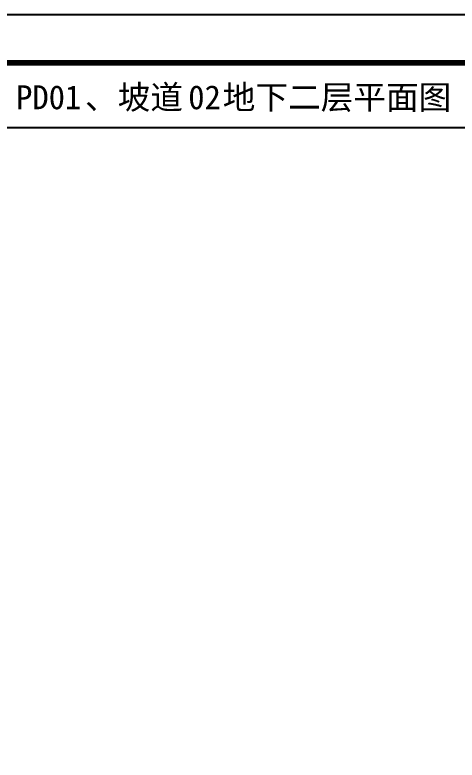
# Model space of a CAD drawing. Header units: millimetres. Extents: x 434053 to 1059003, y -2417481 to 936527.
# Drawn here: x 618930 to 628165, y -2023316 to -2007764 of the extents above; entities that cross this region are included whole.
import ezdxf

# ---------------------------------------------------------------- set-up
doc = ezdxf.new("R2010")
doc.units = ezdxf.units.MM
doc.header["$LTSCALE"] = 1000
doc.header["$MEASUREMENT"] = 0
doc.layers.add('1', color=7, linetype='Continuous')
doc.layers.add('A-ANNO-TTLB', color=7, linetype='Continuous')
doc.styles.add('ACHT', font='simhei.ttf')

# ---------------------------------------------------------------- blocks, each defined once
blk = doc.blocks.new('sgsh')
at = {"layer": 'A-ANNO-TTLB'}
blk.add_lwpolyline([(0, 42050), (0, -10500), (29700, -10500), (29700, 42050)], close=True, dxfattribs=at)
at = {"layer": 'A-ANNO-TTLB', "const_width": 60}
blk.add_lwpolyline([(500, 40800), (500, -10000), (29200, -10000), (29200, 40800)], close=True, dxfattribs=at)

msp = doc.modelspace()

# ---------------------------------------------------------------- linework, layer by layer
msp.add_lwpolyline([(613247.8, -2010114.3), (629188.8, -2010114.3)])

# ---------------------------------------------------------------- block references
at = {"xscale": 2, "yscale": 2, "zscale": 2, "rotation": 90}
msp.add_blockref('sgsh', (615688.8, -2067164.3), dxfattribs=at)

# ---------------------------------------------------------------- texts
at = {"layer": '1', "style": 'ACHT'}
for s, p in [('、坡道', (620394, -2009732.9)), ('地下二层平面图', (623270.4, -2009732.9)), ('PD01', (618955.8, -2009732.9)), ('02', (622551.3, -2009732.9))]:
    msp.add_text(s, height=500, dxfattribs=at).set_placement(p)

doc.saveas('drawing.dxf')
